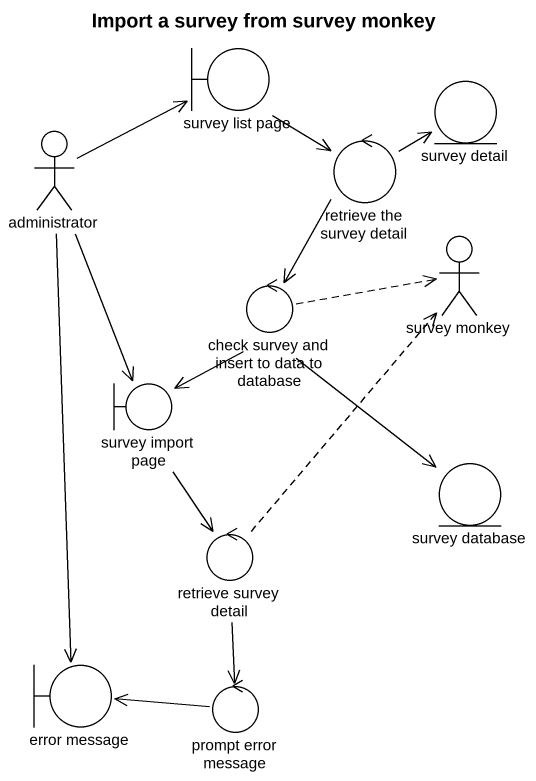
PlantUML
@startuml
title Import a survey from survey monkey
boundary "survey list page" as survey_list_page
actor administrator
entity "survey detail" as survey_detail
control "retrieve the survey detail" as retrieve_the_survey_detail
actor "survey monkey" as survey_monkey
control "check survey and insert to data to database" as check_survey_and_insert_to
boundary "survey import page" as survey_import_page
entity "survey database" as survey_database
control "retrieve survey detail" as retrieve_survey_detail
boundary "error message" as error_message
control "prompt error message" as prompt_error_message
survey_list_page --> retrieve_the_survey_detail
administrator -right-> survey_list_page
administrator --> survey_import_page
administrator --> error_message
retrieve_the_survey_detail -up-> survey_detail
retrieve_the_survey_detail --> check_survey_and_insert_to
check_survey_and_insert_to .right.> survey_monkey
check_survey_and_insert_to --> survey_import_page
check_survey_and_insert_to --> survey_database
survey_import_page --> retrieve_survey_detail
retrieve_survey_detail .up.> survey_monkey
retrieve_survey_detail --> prompt_error_message
prompt_error_message -left-> error_message
@enduml
